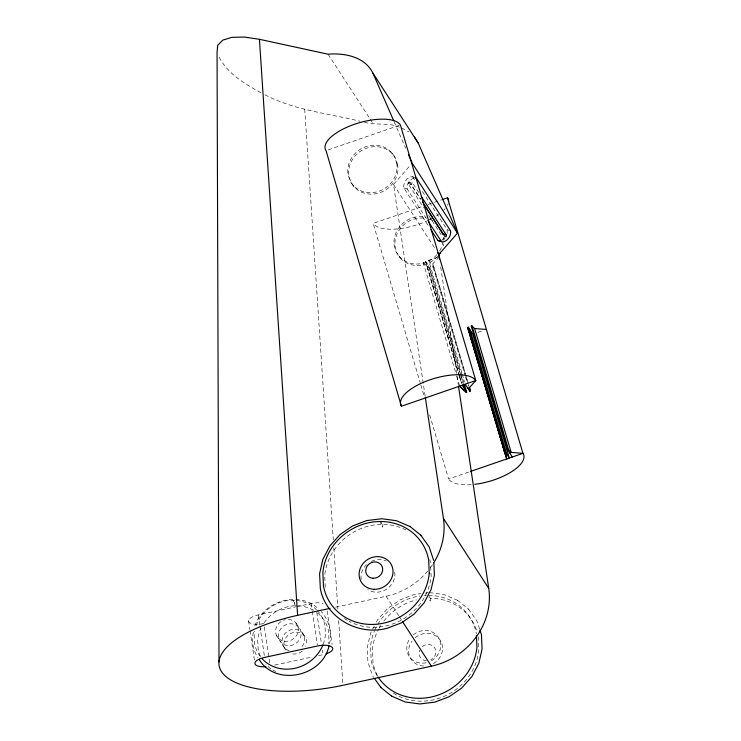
<?xml version="1.0" encoding="UTF-8"?>
<svg xmlns="http://www.w3.org/2000/svg" width="741" height="741" viewBox="0 0 741 741"><rect width="100%" height="100%" fill="white"/><g stroke="black" fill="none" stroke-linecap="round" stroke-linejoin="round"><path stroke-width="0.56" stroke-dasharray="3.71 2.78" d="M253.422 632.156C251.338 640.632 253.144 650.246 257.803 657.563M329.476 643.846C332.635 632.555 328.745 620.041 321.14 611.371M447.129 233.313L447.166 229.701L421.37 189.872M254.858 625.886C263.5 600.692 299.67 589.956 318.954 609.398M374.279 626.089L370.537 633.259L367.267 647.56L367.897 661.88L372.501 675.699L373.733 677.469M376.409 621.995L377.586 619.8L387.654 608.491L400.214 599.83L414.404 594.43L420.981 593.624M425.139 396.074L393.517 184.518L410.699 164.863M439.246 256.682L432.781 263.916L431.299 264.435M444.378 237.935L441.793 240.223M413.858 177.859C410.005 179.85 406.049 184.463 407.217 189.029L426.723 219.141M328.217 149.895L399.297 125.34M420.508 383.866L373.186 223.43L422.389 206.433M427.853 204.544L433.328 202.654M434.421 202.284L440.978 200.014M463.764 382.263L430.16 268.353L425.649 261.378L423.102 262.258L456.382 375.066M461.921 373.149L428.65 260.341L438.19 257.044M459.327 375.4L427.02 265.908L423.102 262.258L429.419 268.603L430.16 268.353M428.65 260.341L433.161 267.316L433.902 267.056L432.781 263.916L468.016 383.366M477.917 332.403L483.215 330.569M429.65 414.849L448.583 479.029L469.359 471.85M263.852 623.579A12.634 4.752 -8.5 0 1 248.856 621.894A12.634 4.752 -8.5 0 1 258.257 614.937L295.381 606.925M296.511 606.684L311.137 603.526A12.634 4.752 -8.5 0 1 323.104 603.406M335.701 607.12L386.107 596.246A69.182 63.18 -32.9 0 0 427.798 571.005M274.698 665.075L311.831 657.063M318.574 655.609L323.076 654.636L322.409 650.163M425.251 593.106L428.465 592.726M364.415 122.2C375.844 125.701 388.321 122.163 399.519 127.174M429.53 592.596L444.155 594.569L457.753 600.432M414.228 177.229C408.523 174.654 402.65 182.758 403.854 187.918L429.03 226.783M418.841 192.641L412.542 182.934L408.439 181.99L407.856 183.333L423.593 207.619M264.972 94.802C294.372 110.27 328.124 113.336 359.913 121.228M407.856 183.333L411.227 184.444L420.666 199.014M403.854 187.918L407.217 189.029M447.166 229.701L449.694 230.534M401.585 127.924L408.819 131.898M260.897 92.718C244.752 83.816 226.95 73.415 218.734 56.205M468.46 609.037L476.861 620.847L479.622 629.1M457.429 600.173L468.812 609.315M412.542 176.673L415.071 180.156M412.542 182.934L411.616 183.277L411.227 184.444M409.088 181.74L420.508 199.31M295.585 606.212L292.945 600.219L296.539 605.768M328.115 54.213L369.648 118.328M370.278 119.301L373.427 124.155M391.915 152.933L392.841 154.369M428.622 215.399L441.84 235.795M393.517 184.518L435.06 248.633M352.883 184.972L353.818 186.408M399.103 256.321L400.038 257.757M429.104 596.329L430.354 598.246A54.769 50.017 -32.9 0 1 476.908 631.36M386.107 596.246L398.686 615.669M399.316 616.642L401.835 620.532M295.918 622.94L300.225 629.591A11.652 10.643 -32.9 0 1 288.397 645.643A11.652 10.643 -32.9 0 1 280.691 628.868A11.652 10.643 -32.9 0 1 300.225 629.591M302.309 632.814L305.681 638.029M276.523 635.491L280.83 642.141M282.914 645.365L286.285 650.57A11.652 10.643 -32.9 0 1 293.64 632.453A11.652 10.643 -32.9 0 1 305.774 646.365M394.156 121.83L405.716 148.32M433.902 267.056L468.812 385.394M468.34 384.468L469.322 387.793M433.161 267.316L465.135 375.696M465.459 376.808L467.423 383.44M462.254 374.261L464.533 382.004M429.419 268.603L463.023 382.523M460.596 374.965L428.298 265.473L426.807 265.982L459.114 375.474M460.921 376.067L462.875 382.699M459.652 376.502L461.606 383.143M425.649 261.378L458.596 373.084M458.929 374.186L461.532 383.032M459.439 376.576L461.393 383.217M456.706 376.178L459.642 386.126M420.842 384.977L424.102 396.037M440.71 267.047L458.318 384.829M327.114 610.89L332.125 644.42M316.731 612.168L321.409 643.457M311.137 603.526L312.137 610.232M312.304 611.353L317.315 644.874M264.352 626.932L269.696 662.695M258.257 614.937L259.758 624.996M259.924 626.117L264.435 656.285M248.541 620.689L249.884 629.628M250.05 630.739L254.552 660.916M304.736 109.251L333.293 539.837M333.83 547.914L337.887 609.093M338.646 620.643L342.861 684.128M478.223 636.704L478.806 650.033A54.769 50.017 -32.9 0 1 445.971 695.512A54.769 50.017 -32.9 0 1 391.22 691.696M430.706 566.606L431.123 576.174A54.769 50.017 -32.9 0 1 349.141 621.347M325.243 587.224L324.734 575.535A54.769 50.017 -32.9 0 1 406.707 530.361M448.212 203.442A39.56 15.552 -16.4 0 1 447.462 205.294M445.193 208.638A39.56 15.552 -16.4 0 1 443.683 210.259M438.533 214.538A39.56 15.552 -16.4 0 1 436.542 215.881M431.651 218.725A39.56 15.552 -16.4 0 1 429.53 219.808M428.446 220.327A39.56 15.552 -16.4 0 1 373.186 223.43M471.23 484.651A39.56 15.552 -16.4 0 1 448.583 479.029M444.1 237.648A25.277 23.082 -32.9 0 1 444.202 239.714M443.84 243.845A25.277 23.082 -32.9 0 1 443.377 245.901M437.774 256.229A25.277 23.082 -32.9 0 1 396.805 252.672L395.12 246.846A25.277 23.082 -32.9 0 1 425.862 218.354M429.9 219.429A25.277 23.082 -32.9 0 1 432.735 220.688M443.238 237.231A25.277 23.082 -32.9 0 1 443.174 240.343M443.062 241.371A25.277 23.082 -32.9 0 1 439.441 251.31M436.838 254.784A25.277 23.082 -32.9 0 1 395.87 251.236L394.184 245.401A25.277 23.082 -32.9 0 1 425.964 217.122M429.928 218.363A25.277 23.082 -32.9 0 1 431.808 219.253M317.222 610.473A36.698 33.512 -32.9 0 1 325.021 625.978L325.41 634.917A36.698 33.512 -32.9 0 1 323.372 643.827M260.202 656.415A36.698 33.512 -32.9 0 1 254.524 643.42L254.126 634.491A36.698 33.512 -32.9 0 1 254.608 631.11M256.164 625.571A36.698 33.512 -32.9 0 1 295.261 600.303M296.419 600.405A36.698 33.512 -32.9 0 1 316.463 609.686M317.583 613.029A36.698 33.512 -32.9 0 1 328.615 631.536L329.004 640.465A36.698 33.512 -32.9 0 1 328.522 643.836M275.754 671.568A36.698 33.512 -32.9 0 1 272.79 670.012M270.928 668.808A36.698 33.512 -32.9 0 1 265.917 664.482M260.443 656.322A36.698 33.512 -32.9 0 1 258.118 648.968L257.729 640.039A36.698 33.512 -32.9 0 1 260.962 628.266M264.092 622.829A36.698 33.512 -32.9 0 1 295.511 605.777M297.697 605.795A36.698 33.512 -32.9 0 1 313.934 610.501M289.12 650.709A11.652 10.643 -32.9 0 1 283.72 635.25A11.652 10.643 -32.9 0 1 300.957 631.527A11.652 10.643 -32.9 0 1 300.374 648.282M302.235 651.163A11.652 10.643 -32.9 0 1 290.991 653.59M288.342 619.439A11.652 10.643 -32.9 0 1 296.613 635.38A11.652 10.643 -32.9 0 1 277.449 637.093A11.652 10.643 -32.9 0 1 285.378 619.708M394.712 572.228A17.386 15.876 -32.9 0 1 386.552 589.188A17.386 15.876 -32.9 0 1 367.74 589.688M361.136 579.481A17.386 15.876 -32.9 0 1 366.619 564.614M371.278 561.4A17.386 15.876 -32.9 0 1 386.256 561.011M429.826 559.631A54.769 50.017 -32.9 0 1 430.54 562.845M347.223 620.263A54.769 50.017 -32.9 0 1 344.445 618.476M382.671 524.387A4.214 0.658 77.8 0 1 382.625 527.064A4.214 0.658 77.8 0 1 381.485 524.656M413.283 634.842A17.386 15.876 -32.9 0 1 438.339 637.39A17.386 15.876 -32.9 0 1 430.391 661.287M426.121 662.769A17.386 15.876 -32.9 0 1 409.143 656.276A17.386 15.876 -32.9 0 1 410.19 638.131M428.483 595.366A54.769 50.017 -32.9 0 1 476.352 633.824M377.438 676.079A54.769 50.017 -32.9 0 1 371.13 659.842L370.546 646.513A54.769 50.017 -32.9 0 1 374.362 631.23M374.779 630.248A54.769 50.017 -32.9 0 1 377.188 625.413M377.725 624.468A54.769 50.017 -32.9 0 1 419.878 595.986M424.204 595.505A54.769 50.017 -32.9 0 1 426.353 595.394M377.169 675.171A54.769 50.017 -32.9 0 1 373.001 662.723L372.417 649.394A54.769 50.017 -32.9 0 1 378.531 629.248M379.049 628.294A54.769 50.017 -32.9 0 1 380.717 625.497M383.838 621.078A54.769 50.017 -32.9 0 1 416.423 599.923M430.354 598.246A4.214 0.658 77.8 0 1 430.215 600.905A4.214 0.658 77.8 0 1 428.9 597.487M415.155 637.723A17.386 15.876 -32.9 0 1 440.21 640.27A17.386 15.876 -32.9 0 1 432.253 664.168M423.565 666.039A17.386 15.876 -32.9 0 1 412.052 641.011M422.25 646.597A8.697 7.938 -32.9 0 1 434.772 647.875A8.697 7.938 -32.9 0 1 430.799 659.823M426.455 660.759A8.697 7.938 -32.9 0 1 419.61 650.181M432.485 564.735A69.182 63.18 -32.9 0 1 430.558 567.476M397.76 165.289L396.074 159.463A25.277 23.082 -32.9 0 0 366.888 148.061A25.277 23.082 -32.9 0 0 348.9 175.497L350.586 181.323A25.277 23.082 -32.9 0 0 379.781 192.725A25.277 23.082 -32.9 0 0 397.76 165.289M396.833 163.854L395.148 158.018A25.277 23.082 -32.9 0 0 365.952 146.616A25.277 23.082 -32.9 0 0 347.974 174.052L349.65 179.887A25.277 23.082 -32.9 0 0 378.846 191.289A25.277 23.082 -32.9 0 0 396.833 163.854"/><path stroke-width="1.11" d="M443.211 234.591L423.657 204.164M328.995 645.939C322.53 676.644 275.559 686.963 259.007 659.286M439.515 259.044L438.829 254.469L457.503 233.1L418.202 143.022L414.432 137.002M467.84 388.303L469.322 387.793L475.787 380.55L400.39 124.96A39.56 15.552 -16.4 0 0 354.448 124.275A39.56 15.552 -16.4 0 0 326.031 150.645L401.437 406.235L475.787 380.55A39.56 15.552 -16.4 0 0 429.854 379.864A39.56 15.552 -16.4 0 0 401.437 406.235M442.071 199.635L447.536 197.745L522.942 453.335A39.56 15.552 -16.4 0 1 474.759 484.318M502.555 444.535L506.798 458.92L467.534 327.457L468.284 327.198L472.795 334.172L509.336 458.04L504.825 451.065L468.284 327.198M512.337 457.002L507.826 450.028L471.285 326.16L472.026 325.901L474.629 328.532L511.17 452.399L522.942 453.335L470.452 471.471M463.357 389.849L464.839 389.34L463.208 383.81M464.422 384.477L466.7 392.221L465.959 392.48L459.642 386.126L463.56 389.775M465.191 384.209L469.701 391.183L470.442 390.924L469.47 387.608M504.084 451.325L504.825 451.065M507.826 450.028L508.567 449.768L511.17 452.399L509.688 452.908M458.484 385.968L488.736 588.382A69.182 63.18 -32.9 0 1 431.41 666.187L342.935 685.286A102.304 38.486 -8.5 0 1 221.503 671.633A102.304 38.486 -8.5 0 1 297.623 615.336L330.106 608.324M474.629 328.532L486.402 329.467M393.703 120.764L372.89 73.081C365.035 56.825 344.546 52.741 328.115 54.213L259.424 39.301L244.345 37.05L231.84 37.337L222.754 40.144L217.715 45.275L217.057 52.379L219.012 661.852M414.988 177.618L416.553 178.349L450.537 230.803C451.649 235.666 446.934 242.177 441.849 242.057L428.613 222.059M439.394 241.112L437.838 240.38L430.91 229.691M443.164 234.286C445.786 233.359 447.879 236.611 445.211 236.907L422.555 201.932M437.838 240.38L441.201 241.492M410.069 526.573L396.472 520.71L381.847 518.737L366.721 520.571L352.531 525.971L339.971 534.632L329.902 545.95L322.854 559.399L319.593 573.701L320.325 588.428C325.632 618.281 358.672 636.019 387.108 628.294L401.455 622.857L414.015 614.196L424.195 602.739L431.132 589.428L434.402 575.127L433.865 562.947M391.6 696.114L405.197 701.977L419.823 703.95L434.948 702.116L449.139 696.716L461.699 688.056L471.878 676.598L478.816 663.288L482.085 648.986L481.455 634.667L479.964 630.128M420.777 535.178L429.178 546.988L433.67 560.4M374.353 678.358L380.893 687.509M409.745 526.314L421.129 535.456M380.541 687.231L391.924 696.373M372.89 73.081L418.202 143.022M457.503 233.1L412.191 163.159L408.495 154.674M421.351 196.532L446.527 235.388M437.57 252.524L438.829 254.469M471.285 326.16L472.526 328.078M462.189 385.246L466.7 392.221M425.306 397.213L443.424 518.431L488.736 588.382M402.465 621.504L431.41 666.187M467.534 327.457L469.294 332.376M469.322 387.793L470.442 390.924M469.424 332.329L468.877 330.514L471.48 339.369M505.418 454.39L506.798 458.92M472.026 325.901L508.567 449.768M470.146 330.078L506.687 453.946L505.205 454.455L468.664 330.588M470.581 336.155L471.554 339.471M472.212 341.684L477.426 359.376M478.084 361.589L482.65 377.076M483.299 379.29L490.811 404.725M491.459 406.939L496.025 422.416L485.512 386.922M497.331 426.844L501.898 442.331M472.137 341.573L484.864 384.709M496.609 424.528L504.112 449.963M469.053 388.969L469.701 391.183M259.424 39.301L297.623 615.336M476.426 635.463L476.935 647.152A54.769 50.017 -32.9 0 1 435.782 695.845A54.769 50.017 -32.9 0 1 378.04 677.005M447.536 197.745A39.56 15.552 -16.4 0 1 448.537 201.682M440.376 252.746A25.277 23.082 -32.9 0 1 439.144 254.534M323.002 644.79A36.698 33.512 -32.9 0 1 262.323 658.934M381.217 523.628A4.214 0.658 77.8 0 1 380.8 521.507M326.142 653.803A12.634 4.752 -8.5 0 0 332.014 647.134A12.634 4.752 -8.5 0 0 317.481 645.995L264.602 657.406A12.634 4.752 -8.5 0 0 254.895 663.566A12.634 4.752 -8.5 0 0 265.862 666.687M443.424 518.431A69.182 63.18 -32.9 0 1 433.689 562.864M429.252 573.293L428.668 559.964A54.769 50.017 -32.9 0 0 373.816 521.905A54.769 50.017 -32.9 0 0 322.863 572.654L323.447 585.983A54.769 50.017 -32.9 0 0 378.299 624.042A54.769 50.017 -32.9 0 0 429.252 573.293M374.02 589.299A17.386 15.876 -32.9 0 0 391.665 565.346A17.386 15.876 -32.9 0 0 362.506 564.272A17.386 15.876 -32.9 0 0 374.02 589.299M373.168 578.258A8.697 7.938 -32.9 0 0 381.995 566.281A8.697 7.938 -32.9 0 0 367.416 565.744A8.697 7.938 -32.9 0 0 373.168 578.258"/></g></svg>
